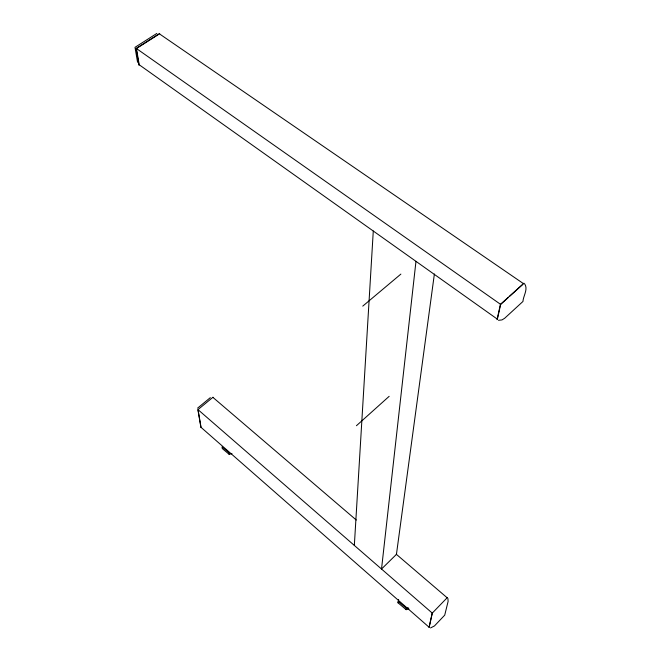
<?xml version="1.0" encoding="UTF-8"?>
<svg xmlns="http://www.w3.org/2000/svg" width="661" height="661" viewBox="0 0 661 661"><rect width="100%" height="100%" fill="white"/><g stroke="black" fill="none" stroke-linecap="round" stroke-linejoin="round"><path stroke-width="0.99" d="M354.337 545.416L373.283 231.02M415.976 261.343L381.521 569.03L396.435 554.372L434.384 273.993M408.911 608.897L406.176 609.682L398.029 602.815L398.244 601.403L406.416 608.277L408.242 607.756M406.176 609.682L406.416 608.277M398.029 602.815L398.624 599.469M497.031 319.693L500.402 304.424L523.942 283.181M429.03 627.487L432.195 613.193L447.315 597.577M497.609 318.181L500.658 304.407L508.292 297.508M509.821 296.128L522.818 284.404M356.436 425.717L389.164 396.327M362.765 306.126L400.88 274.092M197.523 408.184L210.322 397.649M213.04 397.203L197.895 409.68L200.944 427.56M159.722 33.405L136.092 48.443L138.967 65.257M497.386 319.164L139.223 64.778L136.455 48.542L159.458 33.885L523.578 283.718M156.864 33.422L135.001 47.328L137.571 62.291M229.144 454.314L228.921 452.645L222.03 446.869L222.278 448.546L229.144 454.314L231.97 453.578M430.518 627.95L434.459 625.934L444.721 615.143L448.117 601.378L447.927 598.511M498.493 320.304L501.988 319.916L504.657 318.272L522.95 301.466C523.239 295.921 528.47 289.039 524.545 283.718M136.455 48.542L500.658 304.407M212.933 397.393L356.296 520.042M396.253 554.215L447.175 597.784M432.302 613.135L429.163 627.289L201.051 427.37L198.036 409.663L432.302 613.135"/></g></svg>
